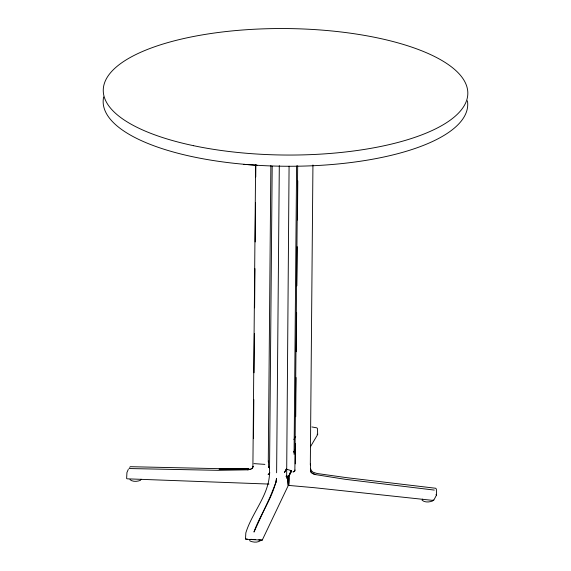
<?xml version="1.0" encoding="UTF-8"?>
<svg xmlns="http://www.w3.org/2000/svg" width="571" height="571" viewBox="0 0 571 571"><rect width="100%" height="100%" fill="white"/><g stroke="black" fill="none" stroke-linecap="round" stroke-linejoin="round"><path stroke-width="0.86" d="M255.622 164.505L252.889 467.371M253.467 438.642L253.81 399.479M254.038 372.777L254.388 333.614M254.609 307.812L254.951 268.641M255.18 241.947L255.523 202.784M255.751 176.974L255.858 164.505M268.277 461.953L270.868 165.569M272.181 166.232L269.519 471.496C270.004 493.986 252.032 512.294 245.823 532.921L245.509 538.945L246.101 539.281L262.246 540.123L288.269 485.5L288.034 476.949L286.307 475.957M276.621 472.767L279.305 165.704M286.656 475.928L289.076 166.232M294.072 454.316L296.592 165.933M297.677 165.697L294.864 470.996M295.314 463.866L295.493 443.396M295.721 416.694L296.064 377.531M296.292 351.722L296.635 312.558M296.863 285.857L297.205 246.693M297.441 219.999L297.784 180.836M310.317 464.922L312.937 164.983M291.638 471.125L288.869 476.086L287.413 476.128L287.998 476.728L288.269 485.5L288.655 485.414L289.119 475.272A25.823 4.247 -86 0 1 291.353 471.018M310.56 464.023L310.603 469.626L310.553 468.848L311.602 470.904L313.136 472.267L317.033 473.495L346.568 477.656L435.659 488.255L436.344 489.026L436.551 494.957L433.782 500.232L432.904 500.403L314.164 487.684L288.655 485.414L288.812 476.35L291.567 470.939L290.275 470.661L291.082 470.839M288.655 485.414C289.526 473.095 286.999 473.909 288.291 485.5M276.064 482.181L276.542 478.341C273.202 497.469 260.269 513.879 253.974 532.058L270.176 496.763L276.086 482.181M291.06 470.904L291.56 471.118M286.435 468.862L284.508 472.538M287.784 476.45L285.943 476.271M128.304 469.376L126.94 472.488L126.626 478.541L127.24 478.826L268.991 484.072M257.036 165.262L244.045 164.348L257.036 165.262A182.292 63.245 0.5 0 0 467.428 100.803M141.03 479.197L140.409 480.368C137.126 481.603 132.8 481.995 129.945 479.633M284.444 472.588L286.421 468.805M422.711 499.09L422.097 500.26C424.952 502.623 429.278 502.237 432.561 501.003L433.182 499.825M294.358 471.168L295.029 470.026M310.446 446.758L317.669 434.502L317.462 428.593L316.841 427.857L311.909 426.951M293.872 439.534L295.692 436.515M290.853 470.583L290.725 470.511A25.823 23.846 27.7 0 0 286.514 469.333M269.869 472.867L268.106 474.615L269.441 473.402M129.624 467.363L130.352 466.7L219.492 468.677L248.985 468.684L219.057 469.148L248.592 468.655M260.569 540.594C257.578 542.785 253.288 542.414 250.027 541.008L249.563 539.816M293.986 471.453L292.973 471.96L294.529 471.46M291.331 471.054L291.645 471.339M264.894 464.387L253.959 463.616M247.693 469.833L250.64 469.241L252.318 468.199L253.06 466.4L252.318 468.199L250.64 469.241L247.693 469.833L218.151 470.326L129.003 468.534M245.509 538.945L247.272 539.067M250.797 539.317L255.194 539.631M258.72 539.88L262.246 540.123M434.303 490.082L345.227 479.297L315.742 474.644L312.801 473.637L311.138 472.353L310.438 470.454L311.138 472.353L312.808 473.63L315.742 474.644M317.076 434.217L317.669 434.502M435.937 494.622L436.551 494.957M290.703 470.497L291.139 471.068M269.562 467.935L268.57 466.543L268.62 467.314L268.52 461.047M286.735 477.834L286.963 478.334L286.77 477.385M244.074 164.284A182.292 63.245 0.5 0 1 103.644 96.991M295.528 449.099L293.694 452.104L295.514 449.092M193.619 145.705A182.292 63.245 0.5 0 0 467.82 93.508A182.292 63.245 0.5 0 0 195.175 36.173A182.292 63.245 0.5 0 0 193.619 145.705"/></g></svg>
